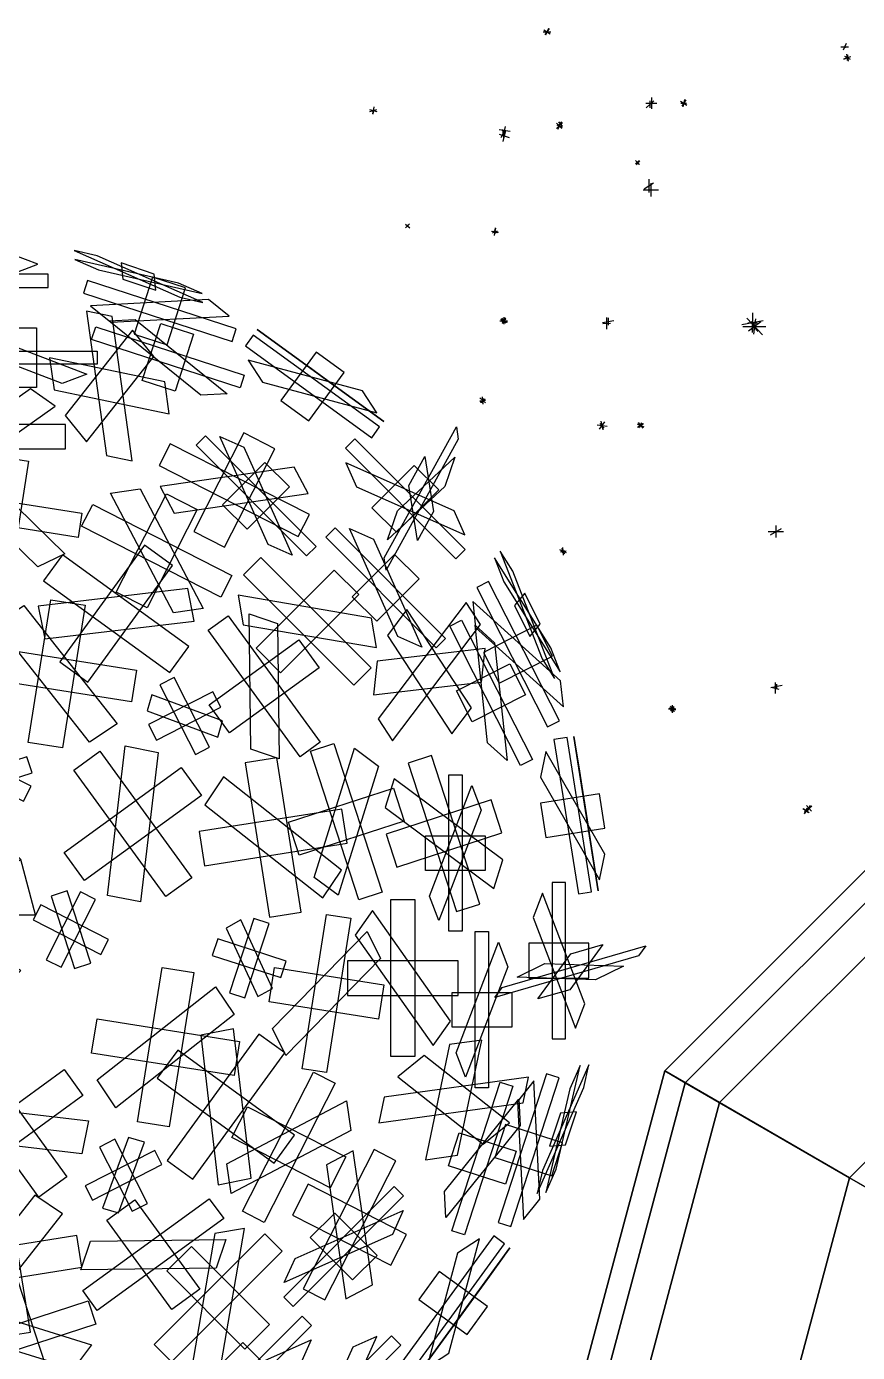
# Model space of a CAD drawing. Extents: x 8.63 to 15.1, y 10.88 to 15.71.
# Drawn here: x 10.417 to 11.683, y 13.333 to 15.353 of the extents above; entities that cross this region are included whole.
import ezdxf

# ---------------------------------------------------------------- set-up
doc = ezdxf.new("R2010")
doc.units = 0
doc.header["$LTSCALE"] = 1.25
doc.layers.get('0').update_dxf_attribs({"linetype": 'CONTINUOUS'})

# ---------------------------------------------------------------- blocks, each defined once
blk = doc.blocks.new('3DBR-WT')
at = {"color": 8}
blk.add_line((-0.5, 0), (0.5, 0), dxfattribs=at)
at = {"color": 10}
blk.add_line((0, 0.5), (0, -0.5), dxfattribs=at)
blk = doc.blocks.new('3DBR2-WT')
at = {"color": 8, "extrusion": (-0.002419, 0.001311, 0.999996)}
blk.add_line((-0.42, 0.26, 0), (0.42, -0.26, 0), dxfattribs=at)
at = {"color": 10, "extrusion": (0.291064, 0.718933, 0.631203)}
blk.add_line((-0.34, 0.21, 11.93), (0.28, -0.18, 12.07), dxfattribs=at)
at = {"color": 10, "extrusion": (-0.645125, -0.270024, 0.714773)}
blk.add_line((-0.28, 0.25, 11.86), (0.22, -0.22, 12.14), dxfattribs=at)
at = {"color": 10, "extrusion": (-0.002419, 0.001311, 0.999996)}
blk.add_line((0.26, 0.42, 0), (-0.26, -0.42, 0), dxfattribs=at)
at = {"color": 8, "extrusion": (0.291064, 0.718933, 0.631203)}
blk.add_line((0.15, 0.19, 11.72), (-0.2, -0.16, 12.28), dxfattribs=at)
at = {"color": 8, "extrusion": (0.885531, -0.436592, 0.158813)}
blk.add_line((-0.19, -0.32, 11.99), (0.13, 0.35, 12.01), dxfattribs=at)
at = {"color": 8, "extrusion": (-0.645125, -0.270024, 0.714773)}
blk.add_line((0.1, 0.29, 12.22), (-0.16, -0.26, 11.78), dxfattribs=at)
at = {"color": 10, "extrusion": (0.885531, -0.436592, 0.158813)}
blk.add_line((0.03, 0, 11.63), (-0.09, 0.03, 12.37), dxfattribs=at)
blk = doc.blocks.new('T2LEAF')
at = {"color": 3}
for points in [[(0.387, -0.608), (0.608, -0.387), (-0.387, 0.608), (-0.608, 0.387)], [(-0.156, -0.703), (0.156, -0.703), (0.156, 0.703), (-0.156, 0.703)], [(0.703, -0.156), (0.703, 0.156), (-0.703, 0.156), (-0.703, -0.156)]]:
    blk.add_3dface(points, dxfattribs=at)

msp = doc.modelspace()

# ---------------------------------------------------------------- block references
at = {"color": 0, "extrusion": (-0.136763, -0.153021, 0.978714), "xscale": 0.0116585988341411, "yscale": 0.0116585988341394, "zscale": 0.0116585988341401, "rotation": 9.170012783109279}
for p in [(-1.8676, 18.8811, -2.1086), (-1.6398, 18.9616, -2.006)]:
    msp.add_blockref('3DBR-WT', p, dxfattribs=at)
at = {"color": 0, "extrusion": (0, 0.96771, 0.252067), "xscale": 0.0116585988341402, "yscale": 0.01165859883414, "zscale": 0.0116585988341407, "rotation": 180}
for p in [(-11.2102, -2.1153, 15.3065), (-11.6638, -2.9407, 15.0679)]:
    msp.add_blockref('3DBR-WT', p, dxfattribs=at)
at = {"color": 0, "extrusion": (-0.72057, 0.500358, 0.48002), "xscale": 0.0116585988341403, "yscale": 0.01165859883414, "zscale": 0.0116585988341401, "rotation": 108.4343846762397}
for p in [(-18.9985, 1.8076, 0.47), (-19.2385, 1.2392, -0.2806)]:
    msp.add_blockref('3DBR-WT', p, dxfattribs=at)
at = {"color": 0, "extrusion": (0.453662, -0.278218, 0.846632), "xscale": 0.0116585988341403, "yscale": 0.0116585988341396, "zscale": 0.0116585988341403, "rotation": 318.6961951405754}
msp.add_blockref('3DBR-WT', (19.1475, -0.7075, 2.5283), dxfattribs=at)
at = {"color": 0, "extrusion": (-0.284972, 0.86176, 0.419714), "xscale": 0.0116585988341401, "yscale": 0.0116585988341403, "zscale": 0.0116585988341407, "rotation": 178.667040233282}
msp.add_blockref('3DBR-WT', (-15.8833, -2.9606, 10.6055), dxfattribs=at)
at = {"color": 0, "extrusion": (-0.646818, -0.484674, 0.588828), "xscale": 0.0116585988341399, "yscale": 0.0116585988341401, "zscale": 0.0116585988341391, "rotation": 37.19859401294141}
msp.add_blockref('3DBR-WT', (-5.2522, 12.3282, -13.9266), dxfattribs=at)
at = {"color": 0, "extrusion": (0.234667, 5.13167e-18, 0.972076), "xscale": 0.0174878982512106, "yscale": 0.0174878982512106, "zscale": 0.0174878982512098, "rotation": 270}
msp.add_blockref('3DBR-WT', (15.2366, -10.6471, 4.344), dxfattribs=at)
at = {"color": 0, "extrusion": (-0.747106, 0.526822, 0.405328), "xscale": 0.0174878982512098, "yscale": 0.0174878982512101, "zscale": 0.0174878982512101, "rotation": 150.1092278714997}
msp.add_blockref('3DBR-WT', (-19.0013, 1.7848, 0.2334), dxfattribs=at)
at = {"color": 0, "extrusion": (0.16708, 0.96771, 0.188739), "xscale": 0.0116585988341394, "yscale": 0.0116585988341398, "zscale": 0.0116585988341408, "rotation": 222.4517468509344}
msp.add_blockref('3DBR-WT', (-8.6597, -1.3069, 17.0164), dxfattribs=at)
at = {"color": 0, "extrusion": (0.868189, -0.247891, 0.429882), "xscale": 0.0116585988341398, "yscale": 0.0116585988341399, "zscale": 0.0116585988341406, "rotation": 276.9976531663995}
msp.add_blockref('3DBR-WT', (17.7861, -1.1807, 6.9653), dxfattribs=at)
at = {"color": 0, "extrusion": (-0.249996, -0.417314, 0.873699), "xscale": 0.0116585988341397, "yscale": 0.01165859883414, "zscale": 0.0116585988341399, "rotation": 17.718789650427}
msp.add_blockref('3DBR-WT', (1.5652, 17.1488, -7.6124), dxfattribs=at)
at = {"color": 0, "extrusion": (-0.374884, 0.83435, 0.404131), "xscale": 0.0116585988341407, "yscale": 0.0116585988341399, "zscale": 0.0116585988341396, "rotation": 164.2571017439438}
msp.add_blockref('3DBR-WT', (-16.2241, -2.2526, 9.2836), dxfattribs=at)
at = {"color": 0, "extrusion": (-0.921681, 0.135081, 0.363671), "xscale": 0.0116585988341399, "yscale": 0.01165859883414, "zscale": 0.0116585988341399, "rotation": 90.9094700309708}
msp.add_blockref('3DBR-WT', (-16.6517, 4.7111, -7.4165), dxfattribs=at)
at = {"color": 0, "extrusion": (0.400853, 0.071951, 0.913313), "xscale": 0.0174878982512091, "yscale": 0.0174878982512105, "zscale": 0.0174878982512103, "rotation": 244.4872570898898}
msp.add_blockref('3DBR-WT', (12.9789, -11.8072, 7.0447), dxfattribs=at)
at = {"color": 0, "extrusion": (-0.070305, -0.736883, 0.672354), "xscale": 0.0174878982512099, "yscale": 0.01748789825121, "zscale": 0.0174878982512105, "rotation": 84.83899235429152}
msp.add_blockref('3DBR-WT', (9.6521, 12.0893, -10.8844), dxfattribs=at)
at = {"color": 0, "extrusion": (-0.94176, 0.169717, 0.290318), "xscale": 0.0174878982512095, "yscale": 0.0174878982512101, "zscale": 0.0174878982512097, "rotation": 133.0158672090854}
msp.add_blockref('3DBR-WT', (-16.9253, 3.9618, -7.4429), dxfattribs=at)
at = {"color": 0, "extrusion": (0.011872, 0.020503, 0.999719), "xscale": 0.0116585988341392, "yscale": 0.0116585988341408, "zscale": 0.01165859883414, "rotation": 163.4008560544258}
msp.add_blockref('3DBR-WT', (-2.0997, -18.7341, 2.2616), dxfattribs=at)
at = {"color": 0, "extrusion": (0.414471, 0.91001, -0.00979), "xscale": 0.0116585988341403, "yscale": 0.01165859883414, "zscale": 0.0116585988341398, "rotation": 228.8268412569354}
msp.add_blockref('3DBR-WT', (-3.918, 1.9981, 18.4702), dxfattribs=at)
at = {"color": 0, "extrusion": (0.852105, -0.399509, 0.338098), "xscale": 0.0116585988341401, "yscale": 0.0116585988341403, "zscale": 0.0116585988341398, "rotation": 264.2339080112072}
msp.add_blockref('3DBR-WT', (18.531, 0.4545, 4.1094), dxfattribs=at)
at = {"color": 0, "extrusion": (0.472361, 0.633311, 0.613018), "xscale": 0.008743949125605, "yscale": 0.0087439491256051, "zscale": 0.0087439491256053, "rotation": 165.1764958854946}
msp.add_blockref('3DBR-WT', (0.0881, -10.0414, 16.134), dxfattribs=at)
at = {"color": 0, "extrusion": (-0.68249, -0.084338, 0.726013), "xscale": 0.0087439491256046, "yscale": 0.008743949125605, "zscale": 0.0087439491256047, "rotation": 33.4440748301251}
msp.add_blockref('3DBR-WT', (-13.7126, 10.7917, -7.5264), dxfattribs=at)
at = {"color": 0, "extrusion": (0.74823, -0.643743, 0.160459), "xscale": 0.008743949125605, "yscale": 0.008743949125605, "zscale": 0.0087439491256046, "rotation": 90.86354625656888}
msp.add_blockref('3DBR-WT', (18.8506, 2.1568, -1.0708), dxfattribs=at)
at = {"color": 0, "extrusion": (0.473958, 0.6501, 0.593913), "xscale": 0.0087439491256051, "yscale": 0.0087439491256052, "zscale": 0.0087439491256051, "rotation": 164.4963620039542}
msp.add_blockref('3DBR-WT', (-0.2473, -9.7393, 16.3323), dxfattribs=at)
at = {"color": 0, "extrusion": (-0.618527, 0.129255, 0.77506), "xscale": 0.0087439491256046, "yscale": 0.0087439491256055, "zscale": 0.0087439491256052, "rotation": 61.9878486625792}
msp.add_blockref('3DBR-WT', (-17.1471, 7.3864, -3.6165), dxfattribs=at)
at = {"color": 0, "extrusion": (0.565916, -0.816572, 0.113794), "xscale": 0.0087439491256056, "yscale": 0.0087439491256049, "zscale": 0.0087439491256048, "rotation": 151.6486908168234}
msp.add_blockref('3DBR-WT', (17.9547, 2.5333, -5.7335), dxfattribs=at)
at = {"color": 0, "extrusion": (0, 0.475653, 0.879633), "xscale": 0.0233171976682804, "yscale": 0.0233171976682797, "zscale": 0.0233171976682802, "rotation": 180}
msp.add_blockref('3DBR-WT', (-11.3682, -12.5819, 8.4872), dxfattribs=at)
at = {"color": 0, "extrusion": (-0.788683, 0.292432, 0.540798), "xscale": 0.0233171976682796, "yscale": 0.02331719766828, "zscale": 0.0233171976682803, "rotation": 124.4355086064762}
msp.add_blockref('3DBR-WT', (-18.1192, 4.1668, -3.7443), dxfattribs=at)
at = {"color": 0, "extrusion": (-0.622537, -0.68296, -0.382116), "xscale": 0.0087439491256049, "yscale": 0.0087439491256051, "zscale": 0.0087439491256042, "rotation": 85.07897285669044}
msp.add_blockref('3DBR-WT', (-2.0104, -5.4047, -17.8179), dxfattribs=at)
at = {"color": 0, "extrusion": (-0.71511, 0.698296, -0.031636), "xscale": 0.008743949125605, "yscale": 0.008743949125605, "zscale": 0.0087439491256042, "rotation": 80.74332291497036}
msp.add_blockref('3DBR-WT', (-18.4511, 1.8967, 2.587), dxfattribs=at)
at = {"color": 0, "extrusion": (0.030668, -0.939719, 0.340569), "xscale": 0.0116585988341395, "yscale": 0.0116585988341397, "zscale": 0.0116585988341397, "rotation": 49.42815490695344}
msp.add_blockref('3DBR-WT', (11.6156, 6.6619, -13.1892), dxfattribs=at)
at = {"color": 0, "extrusion": (0.314443, -0.007449, 0.949247), "xscale": 0.0116585988341404, "yscale": 0.0116585988341404, "zscale": 0.0116585988341403, "rotation": 352.2040699833238}
msp.add_blockref('3DBR-WT', (15.3001, -9.6676, 5.0699), dxfattribs=at)
at = {"color": 0, "extrusion": (-0.951436, 0.063448, 0.301239), "xscale": 0.0116585988341401, "yscale": 0.0116585988341403, "zscale": 0.0116585988341404, "rotation": 159.3556047611131}
msp.add_blockref('3DBR-WT', (-15.748, 4.7337, -9.1024), dxfattribs=at)
at = {"color": 0, "extrusion": (0.320864, 0.942449, 0.093999), "xscale": 0.1693333164000001, "yscale": 0.1693333164, "zscale": 0.1693333163999997, "rotation": 137.4128220000583}
msp.add_blockref('T2LEAF', (-5.1974, 0.2097, 17.6839), dxfattribs=at)
at = {"color": 0, "extrusion": (3.80582e-16, 0.92388, 0.382683), "xscale": 0.1693333163999999, "yscale": 0.1693333163999999, "zscale": 0.1693333164, "rotation": 90}
msp.add_blockref('T2LEAF', (-10.3313, -3.6786, 14.6754), dxfattribs=at)
at = {"color": 0, "extrusion": (0.285494, 0.878662, 0.382683), "xscale": 0.1693333163999996, "yscale": 0.1693333163999996, "zscale": 0.1693333164000004, "rotation": 90.00000000000006}
msp.add_blockref('T2LEAF', (-5.4899, -4.6932, 16.9671), dxfattribs=at)
at = {"color": 0, "extrusion": (0.663361, 0.349294, 0.661775), "xscale": 0.1693333164000007, "yscale": 0.1693333164, "zscale": 0.1693333163999998, "rotation": 151.3489023450198}
msp.add_blockref('T2LEAF', (8.1882, -8.7776, 13.8969), dxfattribs=at)
at = {"color": 0, "extrusion": (0.285494, 0.878662, -0.382683), "xscale": 0.1693333163999997, "yscale": 0.1693333163999997, "zscale": 0.1693333164000004, "rotation": 89.99999999999994}
msp.add_blockref('T2LEAF', (-5.5236, 8.125, 15.477), dxfattribs=at)
at = {"color": 0, "extrusion": (-0.72057, -0.055732, 0.691138), "xscale": 0.0116585988341409, "yscale": 0.0116585988341399, "zscale": 0.0116585988341402, "rotation": 46.70442373970235}
msp.add_blockref('3DBR-WT', (-14.0013, 9.5284, -7.8524), dxfattribs=at)
at = {"color": 0, "extrusion": (0.491083, 0.556814, 0.669922), "xscale": 0.0349757965024206, "yscale": 0.0349757965024201, "zscale": 0.0349757965024197, "rotation": 171.8626812339456}
msp.add_blockref('3DBR-WT', (1.2083, -11.7369, 14.7264), dxfattribs=at)
at = {"color": 0, "extrusion": (-0.368955, 0.481509, 0.794998), "xscale": 0.0349757965024198, "yscale": 0.0349757965024204, "zscale": 0.0349757965024197, "rotation": 147.6178222273012}
msp.add_blockref('3DBR-WT', (-18.2106, -3.1362, 3.8362), dxfattribs=at)
at = {"color": 0, "extrusion": (-0.788683, 7.07891e-17, 0.6148), "xscale": 0.0233171976682799, "yscale": 0.0233171976682799, "zscale": 0.0233171976682802, "rotation": 90}
msp.add_blockref('3DBR-WT', (-14.902, 7.9917, -8.3808), dxfattribs=at)
at = {"color": 0, "extrusion": (3.80582e-16, 0.92388, -0.382683), "xscale": 0.1693333163999999, "yscale": 0.1693333163999999, "zscale": 0.1693333164, "rotation": 90}
msp.add_blockref('T2LEAF', (-10.406, 7.063, 13.1466), dxfattribs=at)
at = {"color": 0, "extrusion": (0.543043, 0.747434, 0.382683), "xscale": 0.1693333164000002, "yscale": 0.1693333164000002, "zscale": 0.1693333164000007, "rotation": 90.00000000000003}
msp.add_blockref('T2LEAF', (-0.0781, -4.9147, 17.8334), dxfattribs=at)
at = {"color": 0, "extrusion": (-0.136763, -0.855151, 0.500013), "xscale": 0.0116585988341409, "yscale": 0.0116585988341404, "zscale": 0.0116585988341404, "rotation": 332.5648661195639}
for p in [(8.6507, 9.503, -13.5406), (8.8815, 9.4317, -13.438)]:
    msp.add_blockref('3DBR-WT', p, dxfattribs=at)
at = {"color": 0, "extrusion": (0, 0.416303, 0.909226), "xscale": 0.0116585988341402, "yscale": 0.0116585988341408, "zscale": 0.0116585988341399, "rotation": 180}
msp.add_blockref('3DBR-WT', (-11.1444, -12.9446, 7.5319), dxfattribs=at)
at = {"color": 0, "extrusion": (0.234667, -0.753291, 0.614398), "xscale": 0.0174878982512107, "yscale": 0.0174878982512098, "zscale": 0.0174878982512104, "rotation": 349.1647306501058}
msp.add_blockref('3DBR-WT', (15.2246, 7.7183, -7.7634), dxfattribs=at)
at = {"color": 0, "extrusion": (-0.747106, 0.018875, 0.664437), "xscale": 0.0174878982512096, "yscale": 0.0174878982512096, "zscale": 0.0174878982512103, "rotation": 92.17755496733155}
msp.add_blockref('3DBR-WT', (-15.1818, 8.2428, -7.2849), dxfattribs=at)
at = {"color": 0, "extrusion": (0.078074, -0.743979, 0.663626), "xscale": 0.0349757965024206, "yscale": 0.0349757965024201, "zscale": 0.0349757965024202, "rotation": 351.0140953289219}
msp.add_blockref('3DBR-WT', (13.0179, 9.8922, -9.4204), dxfattribs=at)
at = {"color": 0, "extrusion": (-0.839171, -0.542377, 0.040239), "xscale": 0.0233171976682803, "yscale": 0.02331719766828, "zscale": 0.023317197668279, "rotation": 217.138611380795}
msp.add_blockref('3DBR-WT', (-6.2537, 1.8657, -17.7057), dxfattribs=at)
at = {"color": 0, "extrusion": (0.587785, 0.809017, 6.12574e-17), "xscale": 0.1693333164, "yscale": 0.1693333164, "zscale": 0.1693333164000008, "rotation": 90}
msp.add_blockref('T2LEAF', (-0.0781, 1.8838, 18.3773), dxfattribs=at)
at = {"color": 0, "extrusion": (3.07263e-16, 0.707107, 0.707107), "xscale": 0.1693333164000003, "yscale": 0.1693333164000003, "zscale": 0.1693333164000003, "rotation": 90.00000000000003}
msp.add_blockref('T2LEAF', (-10.3578, -8.4814, 12.3476), dxfattribs=at)
at = {"color": 0, "extrusion": (-0.663103, -0.486879, -0.568545), "xscale": 0.0116585988341402, "yscale": 0.0116585988341401, "zscale": 0.0116585988341408, "rotation": 251.2597286932628}
msp.add_blockref('3DBR-WT', (-5.3397, -9.0315, -15.282), dxfattribs=at)
at = {"color": 0, "extrusion": (0.32102, 0.630037, 0.707107), "xscale": 0.1693333163999998, "yscale": 0.1693333163999998, "zscale": 0.1693333163999998, "rotation": 89.99999999999984}
msp.add_blockref('T2LEAF', (-2.9142, -10.7629, 14.5849), dxfattribs=at)
at = {"color": 0, "extrusion": (0.884919, -0.415554, -0.210317), "xscale": 0.1693333164000002, "yscale": 0.1693333164, "zscale": 0.1693333163999992, "rotation": 287.2234811632911}
msp.add_blockref('T2LEAF', (17.9299, 2.6035, 3.279), dxfattribs=at)
at = {"color": 0, "extrusion": (-0.560655, 0.827483, -0.030634), "xscale": 0.0116585988341403, "yscale": 0.01165859883414, "zscale": 0.01165859883414, "rotation": 229.8477045538402}
msp.add_blockref('3DBR-WT', (-17.4919, 1.4421, 5.9645), dxfattribs=at)
at = {"color": 0, "extrusion": (-0.659386, -0.008133, 0.75176), "xscale": 0.0116585988341405, "yscale": 0.0116585988341401, "zscale": 0.0116585988341405, "rotation": 186.4157905199399}
for p in [(-14.6454, 9.3202, -6.5013), (-14.414, 9.3896, -6.6039)]:
    msp.add_blockref('3DBR-WT', p, dxfattribs=at)
at = {"color": 0, "extrusion": (0.653281, 0.653281, -0.382683), "xscale": 0.1693333163999996, "yscale": 0.1693333163999996, "zscale": 0.169333316400001, "rotation": 90}
for p in [(2.7374, 8.2167, 16.0408), (2.4987, 8.2707, 16.0622)]:
    msp.add_blockref('T2LEAF', p, dxfattribs=at)
at = {"color": 0, "extrusion": (-0.866918, 0.181029, 0.464415), "xscale": 0.0174878982512099, "yscale": 0.01748789825121, "zscale": 0.01748789825121, "rotation": 225.8553470452962}
msp.add_blockref('3DBR-WT', (-16.7429, 4.763, -6.5824), dxfattribs=at)
at = {"color": 0, "extrusion": (0.16708, 0.465379, 0.869199), "xscale": 0.0116585988341396, "yscale": 0.0116585988341408, "zscale": 0.0116585988341398, "rotation": 237.9163323570463}
msp.add_blockref('3DBR-WT', (-5.7023, -14.681, 10.0185), dxfattribs=at)
at = {"color": 0, "extrusion": (0.868189, -0.489808, 0.079607), "xscale": 0.0116585988341401, "yscale": 0.01165859883414, "zscale": 0.0116585988341402, "rotation": 325.3739267634837}
msp.add_blockref('3DBR-WT', (18.4211, 1.2339, 2.749), dxfattribs=at)
at = {"color": 0, "extrusion": (0.653281, 0.653281, 0.382683), "xscale": 0.1693333163999996, "yscale": 0.1693333163999996, "zscale": 0.169333316400001, "rotation": 90}
msp.add_blockref('T2LEAF', (2.5734, -4.8862, 17.5909), dxfattribs=at)
at = {"color": 0, "extrusion": (-0.282653, -0.911564, 0.298593), "xscale": 0.0174878982512096, "yscale": 0.0174878982512099, "zscale": 0.0174878982512098, "rotation": 206.7663235914854}
msp.add_blockref('3DBR-WT', (6.4206, 6.3155, -16.2856), dxfattribs=at)
at = {"color": 0, "extrusion": (0.110616, 0.698401, -0.707107), "xscale": 0.1693333164000005, "yscale": 0.1693333164000005, "zscale": 0.1693333164000004, "rotation": 90}
msp.add_blockref('T2LEAF', (-7.9676, 12.2081, 10.4986), dxfattribs=at)
at = {"color": 0, "extrusion": (0.32102, 0.630037, -0.707107), "xscale": 0.1693333163999998, "yscale": 0.1693333163999998, "zscale": 0.1693333163999998, "rotation": 90.00000000000017}
msp.add_blockref('T2LEAF', (-2.851, 13.4571, 11.6983), dxfattribs=at)
at = {"color": 0, "extrusion": (0.224936, 0.309597, 0.92388), "xscale": 0.1693333164000007, "yscale": 0.1693333164000007, "zscale": 0.1693333164000001, "rotation": 89.99999999999987}
msp.add_blockref('T2LEAF', (-0.0396, -15.423, 9.5425), dxfattribs=at)
at = {"color": 0, "extrusion": (0.5, 0.5, 0.707107), "xscale": 0.1693333163999998, "yscale": 0.1693333163999998, "zscale": 0.1693333163999998, "rotation": 90.00000000000003}
msp.add_blockref('T2LEAF', (2.5469, -10.7129, 14.5791), dxfattribs=at)
at = {"color": 0, "extrusion": (0.893297, 0.439527, 0.093999), "xscale": 0.1693333163999995, "yscale": 0.1693333164, "zscale": 0.1693333163999999, "rotation": 137.4128220000581}
msp.add_blockref('T2LEAF', (8.0358, 0.3198, 16.5174), dxfattribs=at)
at = {"color": 0, "extrusion": (0, -0.843175, 0.537639), "xscale": 0.0233171976682804, "yscale": 0.0233171976682797, "zscale": 0.0233171976682805}
msp.add_blockref('3DBR-WT', (11.559, 9.044, -11.5296), dxfattribs=at)
at = {"color": 0, "extrusion": (0.682215, -0.448235, 0.577639), "xscale": 0.02331719766828, "yscale": 0.0233171976682804, "zscale": 0.0233171976682794, "rotation": 318.6790675608867}
msp.add_blockref('3DBR-WT', (18.5356, 0.2104, 2.173), dxfattribs=at)
at = {"color": 0, "extrusion": (-0.340254, -0.874255, 0.346274), "xscale": 0.0116585988341397, "yscale": 0.0116585988341399, "zscale": 0.0116585988341408, "rotation": 166.5783724353913}
msp.add_blockref('3DBR-WT', (5.1914, 7.2588, -16.1214), dxfattribs=at)
at = {"color": 0, "extrusion": (-0.649888, -0.615769, -0.445505), "xscale": 0.0116585988341392, "yscale": 0.0116585988341398, "zscale": 0.0116585988341408, "rotation": 214.6308977002109}
msp.add_blockref('3DBR-WT', (-2.8373, -6.994, -16.8099), dxfattribs=at)
at = {"color": 0, "extrusion": (0.716055, -0.222079, 0.661775), "xscale": 0.169333316399999, "yscale": 0.1693333164000003, "zscale": 0.1693333163999997, "rotation": 151.3489023450198}
msp.add_blockref('T2LEAF', (16.993, -2.1941, 6.4387), dxfattribs=at)
at = {"color": 0, "extrusion": (0.823183, 0.419433, 0.382683), "xscale": 0.1693333163999999, "yscale": 0.1693333163999999, "zscale": 0.1693333164000008, "rotation": 89.9999999999998}
msp.add_blockref('T2LEAF', (7.7584, -4.3157, 16.0558), dxfattribs=at)
at = {"color": 0, "extrusion": (0.059865, 0.377972, -0.92388), "xscale": 0.1693333164000007, "yscale": 0.1693333164000007, "zscale": 0.1693333164000001, "rotation": 89.99999999999989}
msp.add_blockref('T2LEAF', (-8.0869, 15.0366, 5.056), dxfattribs=at)
at = {"color": 0, "extrusion": (0.572061, 0.415627, -0.707107), "xscale": 0.1693333164000002, "yscale": 0.1693333164000002, "zscale": 0.1693333164000002, "rotation": 90.0000000000002}
msp.add_blockref('T2LEAF', (5.2719, 12.9846, 11.2751), dxfattribs=at)
at = {"color": 0, "extrusion": (0.823183, 0.419433, -0.382683), "xscale": 0.1693333163999999, "yscale": 0.1693333163999999, "zscale": 0.1693333164000008, "rotation": 90.0000000000002}
msp.add_blockref('T2LEAF', (7.7247, 7.7475, 14.5657), dxfattribs=at)
at = {"color": 0, "extrusion": (0.340973, 0.173735, 0.92388), "xscale": 0.0846666582000004, "yscale": 0.0846666582000004, "zscale": 0.0846666581999998, "rotation": 90.00000000000014}
msp.add_blockref('T2LEAF', (7.9051, -13.6577, 8.8112), dxfattribs=at)
at = {"color": 0, "extrusion": (0.234667, -0.885233, 0.401615), "xscale": 0.0174878982512105, "yscale": 0.0174878982512102, "zscale": 0.0174878982512101, "rotation": 353.9229362206735}
msp.add_blockref('3DBR-WT', (14.8505, 5.8247, -9.355), dxfattribs=at)
at = {"color": 0, "extrusion": (-0.747106, -0.151459, 0.647219), "xscale": 0.0174878982512097, "yscale": 0.0174878982512096, "zscale": 0.0174878982512103, "rotation": 72.6079136231198}
msp.add_blockref('3DBR-WT', (-11.763, 10.3777, -9.7873), dxfattribs=at)
at = {"color": 0, "extrusion": (-0.136763, -0.954498, 0.265008), "xscale": 0.0116585988341406, "yscale": 0.01165859883414, "zscale": 0.0116585988341396, "rotation": 330.1674030100939}
msp.add_blockref('3DBR-WT', (9.2555, 5.8344, -14.7677), dxfattribs=at)
at = {"color": 0, "extrusion": (0, 0.170263, 0.985399), "xscale": 0.0116585988341402, "yscale": 0.0116585988341401, "zscale": 0.01165859883414, "rotation": 180}
msp.add_blockref('3DBR-WT', (-11.4009, -13.813, 4.1243), dxfattribs=at)
at = {"color": 0, "extrusion": (-0.72057, -0.230412, 0.653979), "xscale": 0.0116585988341408, "yscale": 0.0116585988341402, "zscale": 0.0116585988341402, "rotation": 27.03341351709955}
msp.add_blockref('3DBR-WT', (-10.1611, 11.2481, -10.3934), dxfattribs=at)
at = {"color": 0, "xscale": 0.0824071680699124, "yscale": 0.0824071680699134, "zscale": 0.0824071680699127}
for p, rotation in [((10.3666, 14.2106, 3.048), 242.9999999999995), ((10.4848, 13.9772, 3.048), 152.9999999999995)]:
    msp.add_blockref('T2LEAF', p, dxfattribs=dict(at, rotation=rotation))
at = {"color": 0, "extrusion": (0.309597, 0.224936, -0.92388), "xscale": 0.1693333164000007, "yscale": 0.1693333164000007, "zscale": 0.1693333164000001, "rotation": 89.99999999999983}
msp.add_blockref('T2LEAF', (5.2198, 15.9994, 5.4548), dxfattribs=at)
at = {"color": 0, "extrusion": (0.672499, 0.218508, -0.707107), "xscale": 0.1693333163999995, "yscale": 0.1693333163999995, "zscale": 0.1693333163999995, "rotation": 90.0000000000001}
msp.add_blockref('T2LEAF', (10.0799, 11.3027, 9.5439), dxfattribs=at)
at = {"color": 0, "extrusion": (0.912505, 0.144527, 0.382683), "xscale": 0.1693333164000001, "yscale": 0.1693333164000001, "zscale": 0.1693333164000007, "rotation": 89.9999999999999}
msp.add_blockref('T2LEAF', (12.2169, -2.989, 13.1843), dxfattribs=at)
at = {"color": 0, "extrusion": (0.987688, 0.156434, 6.12574e-17), "xscale": 0.1693333164000001, "yscale": 0.1693333164000001, "zscale": 0.1693333164, "rotation": 90}
msp.add_blockref('T2LEAF', (12.2169, 1.8838, 13.3452), dxfattribs=at)
at = {"color": 0, "extrusion": (0.377972, 0.059865, 0.92388), "xscale": 0.1693333164000007, "yscale": 0.1693333164000007, "zscale": 0.1693333164000001, "rotation": 89.99999999999993}
msp.add_blockref('T2LEAF', (12.2554, -10.7739, 7.6168), dxfattribs=at)
at = {"color": 0, "extrusion": (0.672499, 0.218508, 0.707107), "xscale": 0.1693333163999995, "yscale": 0.1693333163999995, "zscale": 0.1693333163999995, "rotation": 89.9999999999999}
msp.add_blockref('T2LEAF', (10.0167, -8.6085, 12.4305), dxfattribs=at)
at = {"color": 0, "extrusion": (0.92388, -2.82972e-16, -0.382683), "xscale": 0.1693333163999999, "yscale": 0.1693333163999999, "zscale": 0.1693333164, "rotation": 90}
msp.add_blockref('T2LEAF', (14.0939, 5.5787, 9.672), dxfattribs=at)
at = {"color": 0, "extrusion": (0.16708, 0.227934, 0.959234), "xscale": 0.011658598834139, "yscale": 0.0116585988341401, "zscale": 0.0116585988341399, "rotation": 255.6977390387561}
msp.add_blockref('3DBR-WT', (-0.9905, -17.0705, 6.7614), dxfattribs=at)
at = {"color": 0, "extrusion": (0.868189, -0.493894, -0.048139), "xscale": 0.0116585988341402, "yscale": 0.01165859883414, "zscale": 0.0116585988341406, "rotation": 338.242436336856}
msp.add_blockref('3DBR-WT', (18.05, 1.8082, 3.0044), dxfattribs=at)
at = {"color": 0, "xscale": 0.0116585988341402, "yscale": 0.0116585988341402, "zscale": 0.01165859883414}
msp.add_blockref('3DBR2-WT', (11.6049, 14.1586, 1.6631), dxfattribs=at)
at = {"color": 0, "extrusion": (0.92388, -3.08049e-16, 0.382683), "xscale": 0.1693333163999999, "yscale": 0.1693333163999999, "zscale": 0.1693333164, "rotation": 90}
msp.add_blockref('T2LEAF', (13.9299, -2.2482, 11.2222), dxfattribs=at)
at = {"color": 0, "extrusion": (0.363954, -0.118256, 0.92388), "xscale": 0.0846666581999999, "yscale": 0.0846666581999999, "zscale": 0.0846666582000002, "rotation": 90.00000000000053}
msp.add_blockref('T2LEAF', (16.5756, -4.3584, 4.9593), dxfattribs=at)
at = {"color": 0, "extrusion": (0.698401, -0.110616, -0.707107), "xscale": 0.1693333164000004, "yscale": 0.1693333164000004, "zscale": 0.1693333164000004, "rotation": 90}
msp.add_blockref('T2LEAF', (15.4102, 6.914, 5.2045), dxfattribs=at)
at = {"color": 0, "extrusion": (0.707107, -2.51752e-16, 0.707107), "xscale": 0.1693333164000003, "yscale": 0.1693333164000003, "zscale": 0.1693333164000003, "rotation": 90.00000000000003}
msp.add_blockref('T2LEAF', (13.9034, -5.8384, 9.7046), dxfattribs=at)
at = {"color": 0, "extrusion": (0.92388, -3.08049e-16, -0.382683), "xscale": 0.1693333163999999, "yscale": 0.1693333163999999, "zscale": 0.1693333164, "rotation": 90}
msp.add_blockref('T2LEAF', (13.8552, 5.6326, 9.6934), dxfattribs=at)
at = {"color": 0, "extrusion": (0.331891, -0.919573, -0.210317), "xscale": 0.1693333163999997, "yscale": 0.1693333164000001, "zscale": 0.169333316400001, "rotation": 287.2234811632907}
msp.add_blockref('T2LEAF', (15.3011, -0.1354, -9.452), dxfattribs=at)
at = {"color": 0, "extrusion": (0.377972, -0.059865, -0.92388), "xscale": 0.1693333164000007, "yscale": 0.1693333164000007, "zscale": 0.1693333164000001, "rotation": 89.99999999999989}
msp.add_blockref('T2LEAF', (15.2909, 8.1195, 2.1908), dxfattribs=at)
at = {"color": 0, "extrusion": (0.309597, -0.224936, 0.92388), "xscale": 0.1693333164000007, "yscale": 0.1693333164000007, "zscale": 0.1693333164000001, "rotation": 89.99999999999986}
msp.add_blockref('T2LEAF', (17.3911, 0.5456, 2.9281), dxfattribs=at)
at = {"color": 0, "extrusion": (0.224936, -0.309597, -0.92388), "xscale": 0.1693333164000007, "yscale": 0.1693333164000007, "zscale": 0.1693333164000001, "rotation": 89.99999999999983}
msp.add_blockref('T2LEAF', (16.4452, -4.1624, -2.8965), dxfattribs=at)
at = {"color": 0, "extrusion": (0.942449, -0.320864, 0.093999), "xscale": 0.1693333164000001, "yscale": 0.1693333164000001, "zscale": 0.1693333163999997, "rotation": 137.4128220000583}
msp.add_blockref('T2LEAF', (16.5646, 1.2773, 6.3767), dxfattribs=at)
at = {"color": 0, "extrusion": (0.349294, -0.663361, 0.661775), "xscale": 0.1693333164000007, "yscale": 0.1693333163999999, "zscale": 0.1693333163999998, "rotation": 151.3489023450198}
msp.add_blockref('T2LEAF', (16.1845, 6.5812, -3.5026), dxfattribs=at)
at = {"color": 0, "extrusion": (0.630037, -0.32102, -0.707107), "xscale": 0.1693333163999998, "yscale": 0.1693333163999998, "zscale": 0.1693333163999998, "rotation": 90.00000000000017}
msp.add_blockref('T2LEAF', (17.069, 3.3139, 1.5551), dxfattribs=at)
at = {"color": 0, "extrusion": (0.878662, -0.285494, 0.382683), "xscale": 0.1693333163999997, "yscale": 0.1693333163999997, "zscale": 0.1693333164000004, "rotation": 90.00000000000006}
msp.add_blockref('T2LEAF', (16.4289, -0.4638, 6.7565), dxfattribs=at)
at = {"color": 0, "extrusion": (0.878662, -0.285494, -0.382683), "xscale": 0.1693333163999997, "yscale": 0.1693333163999997, "zscale": 0.1693333164000004, "rotation": 89.99999999999994}
msp.add_blockref('T2LEAF', (16.3951, 3.8956, 5.2664), dxfattribs=at)
at = {"color": 0, "extrusion": (0.173735, -0.340973, 0.92388), "xscale": 0.0846666582000004, "yscale": 0.0846666582000004, "zscale": 0.0846666581999998, "rotation": 90.00000000000011}
msp.add_blockref('T2LEAF', (15.5891, 7.8815, -0.1106), dxfattribs=at)
at = {"color": 0, "extrusion": (0.630037, -0.32102, 0.707107), "xscale": 0.1693333163999998, "yscale": 0.1693333163999998, "zscale": 0.1693333163999998, "rotation": 89.99999999999983}
msp.add_blockref('T2LEAF', (17.0058, -0.6197, 4.4416), dxfattribs=at)
at = {"color": 0, "extrusion": (0.415627, -0.572061, -0.707107), "xscale": 0.1693333164000002, "yscale": 0.1693333164000002, "zscale": 0.1693333164000002, "rotation": 90.0000000000002}
msp.add_blockref('T2LEAF', (16.5084, -2.4478, -4.1573), dxfattribs=at)
at = {"color": 0, "extrusion": (0.653281, -0.653281, -0.382683), "xscale": 0.1693333163999996, "yscale": 0.1693333163999996, "zscale": 0.169333316400001, "rotation": 90}
for p in [(17.2497, 0.6402, -2.2504), (17.011, 0.6942, -2.229)]:
    msp.add_blockref('T2LEAF', p, dxfattribs=at)
at = {"color": 0, "extrusion": (0.059865, -0.377972, 0.92388), "xscale": 0.1693333164000007, "yscale": 0.1693333164000007, "zscale": 0.1693333164000001, "rotation": 89.99999999999993}
msp.add_blockref('T2LEAF', (12.359, 11.9047, -1.7771), dxfattribs=at)
at = {"color": 0, "extrusion": (0.5, -0.5, 0.707107), "xscale": 0.1693333163999997, "yscale": 0.1693333163999997, "zscale": 0.1693333163999998, "rotation": 90.00000000000003}
msp.add_blockref('T2LEAF', (17.0592, 3.2866, 0.5796), dxfattribs=at)
at = {"color": 0, "extrusion": (0.747434, -0.543043, 0.382683), "xscale": 0.1693333164000002, "yscale": 0.1693333164000002, "zscale": 0.1693333164000007, "rotation": 90.00000000000003}
msp.add_blockref('T2LEAF', (17.3526, 1.6997, 1.8648), dxfattribs=at)
at = {"color": 0, "extrusion": (0.809017, -0.587785, 6.12574e-17), "xscale": 0.1693333164, "yscale": 0.1693333164, "zscale": 0.1693333164000008, "rotation": 90}
msp.add_blockref('T2LEAF', (17.3526, 1.8838, 1.093), dxfattribs=at)
at = {"color": 0, "extrusion": (0.218508, -0.672499, -0.707107), "xscale": 0.1693333163999995, "yscale": 0.1693333163999995, "zscale": 0.1693333163999995, "rotation": 90.00000000000011}
msp.add_blockref('T2LEAF', (14.0222, -5.8297, -7.5884), dxfattribs=at)
at = {"color": 0, "extrusion": (0.653281, -0.653281, 0.382683), "xscale": 0.1693333163999996, "yscale": 0.1693333163999996, "zscale": 0.169333316400001, "rotation": 90}
msp.add_blockref('T2LEAF', (17.0857, 2.6902, -0.7002), dxfattribs=at)
at = {"color": 0, "extrusion": (-0.222079, -0.716055, 0.661775), "xscale": 0.169333316399999, "yscale": 0.1693333164000003, "zscale": 0.1693333163999997, "rotation": 151.3489023450197}
msp.add_blockref('T2LEAF', (6.2363, 12.408, -10.1036), dxfattribs=at)

# ---------------------------------------------------------------- meshes
at = {"color": 0}
mesh = msp.add_polymesh((12, 9), dxfattribs=dict(at, m_close=True))
for k, corner in enumerate([(12.2513, 13.2599, 3.0429), (12.6726, 13.2599, 2.9852), (12.9375, 13.2599, 2.8122), (13.2264, 13.2599, 2.3394), (13.2625, 13.2599, 1.9589), (13.1662, 13.2599, 1.3823), (12.9375, 13.2599, 0.9786), (12.6245, 13.2599, 0.8748), (12.3958, 13.2599, 0.8518), (12.2523, 13.2562, 3.0429), (12.6172, 13.4668, 2.9852), (12.8466, 13.5992, 2.8122), (13.0968, 13.7437, 2.3394), (13.1281, 13.7618, 1.9589), (13.0447, 13.7136, 1.3823), (12.8466, 13.5992, 0.9786), (12.5755, 13.4427, 0.8748), (12.3774, 13.3284, 0.8518), (12.2551, 13.2534, 3.0429), (12.4657, 13.6183, 2.9852), (12.5982, 13.8477, 2.8122), (12.7426, 14.0979, 2.3394), (12.7607, 14.1291, 1.9589), (12.7125, 14.0457, 1.3823), (12.5982, 13.8477, 0.9786), (12.4417, 13.5766, 0.8748), (12.3273, 13.3785, 0.8518), (12.2588, 13.2524, 3.0429), (12.2588, 13.6737, 2.9852), (12.2588, 13.9386, 2.8122), (12.2588, 14.2275, 2.3394), (12.2588, 14.2636, 1.9589), (12.2588, 14.1673, 1.3823), (12.2588, 13.9386, 0.9786), (12.2588, 13.6256, 0.8748), (12.2588, 13.3968, 0.8518), (12.2626, 13.2534, 3.0429), (12.0519, 13.6183, 2.9852), (11.9195, 13.8477, 2.8122), (11.775, 14.0979, 2.3394), (11.757, 14.1291, 1.9589), (11.8051, 14.0457, 1.3823), (11.9195, 13.8477, 0.9786), (12.076, 13.5766, 0.8748), (12.1904, 13.3785, 0.8518), (12.2654, 13.2562, 3.0429), (11.9005, 13.4668, 2.9852), (11.6711, 13.5992, 2.8122), (11.4209, 13.7437, 2.3394), (11.3896, 13.7618, 1.9589), (11.473, 13.7136, 1.3823), (11.6711, 13.5992, 0.9786), (11.9422, 13.4427, 0.8748), (12.1402, 13.3284, 0.8518), (12.2664, 13.2599, 3.0429), (11.845, 13.2599, 2.9852), (11.5802, 13.2599, 2.8122), (11.2913, 13.2599, 2.3394), (11.2551, 13.2599, 1.9589), (11.3514, 13.2599, 1.3823), (11.5802, 13.2599, 0.9786), (11.8932, 13.2599, 0.8748), (12.1219, 13.2599, 0.8518), (12.2654, 13.2637, 3.0429), (11.9005, 13.053, 2.9852), (11.6711, 12.9206, 2.8122), (11.4209, 12.7761, 2.3394), (11.3896, 12.7581, 1.9589), (11.473, 12.8062, 1.3823), (11.6711, 12.9206, 0.9786), (11.9422, 13.0771, 0.8748), (12.1402, 13.1915, 0.8518), (12.2626, 13.2664, 3.0429), (12.0519, 12.9015, 2.9852), (11.9195, 12.6722, 2.8122), (11.775, 12.422, 2.3394), (11.757, 12.3907, 1.9589), (11.8051, 12.4741, 1.3823), (11.9195, 12.6722, 0.9786), (12.076, 12.9432, 0.8748), (12.1904, 13.1413, 0.8518), (12.2588, 13.2674, 3.0429), (12.2588, 12.8461, 2.9852), (12.2588, 12.5813, 2.8122), (12.2588, 12.2923, 2.3394), (12.2588, 12.2562, 1.9589), (12.2588, 12.3525, 1.3823), (12.2588, 12.5813, 0.9786), (12.2588, 12.8943, 0.8748), (12.2588, 13.123, 0.8518), (12.2551, 13.2664, 3.0429), (12.4657, 12.9015, 2.9852), (12.5982, 12.6722, 2.8122), (12.7426, 12.422, 2.3394), (12.7607, 12.3907, 1.9589), (12.7125, 12.4741, 1.3823), (12.5982, 12.6722, 0.9786), (12.4417, 12.9432, 0.8748), (12.3273, 13.1413, 0.8518), (12.2523, 13.2637, 3.0429), (12.6172, 13.053, 2.9852), (12.8466, 12.9206, 2.8122), (13.0968, 12.7761, 2.3394), (13.1281, 12.7581, 1.9589), (13.0447, 12.8062, 1.3823), (12.8466, 12.9206, 0.9786), (12.5755, 13.0771, 0.8748), (12.3774, 13.1915, 0.8518)]):
    mesh.set_mesh_vertex(divmod(k, 9), corner)
mesh = msp.add_polymesh((2, 12), dxfattribs=dict(at, n_close=True))
for k, corner in enumerate([(10.4311, 13.9995), (10.4084, 14.0841), (10.3464, 14.1461), (10.2617, 14.1688), (10.1771, 14.1461), (10.1151, 14.0841), (10.0924, 13.9995), (10.1151, 13.9148), (10.1771, 13.8528), (10.2617, 13.8301), (10.3464, 13.8528), (10.4084, 13.9148), (10.3464, 13.9995, 0.1111), (10.3351, 14.0418, 0.1111), (10.3041, 14.0728, 0.1111), (10.2617, 14.0841, 0.1111), (10.2194, 14.0728, 0.1111), (10.1884, 14.0418, 0.1111), (10.1771, 13.9995, 0.1111), (10.1884, 13.9571, 0.1111), (10.2194, 13.9261, 0.1111), (10.2617, 13.9148, 0.1111), (10.3041, 13.9261, 0.1111), (10.3351, 13.9571, 0.1111)]):
    mesh.set_mesh_vertex(divmod(k, 12), corner)

doc.saveas('drawing.dxf')
